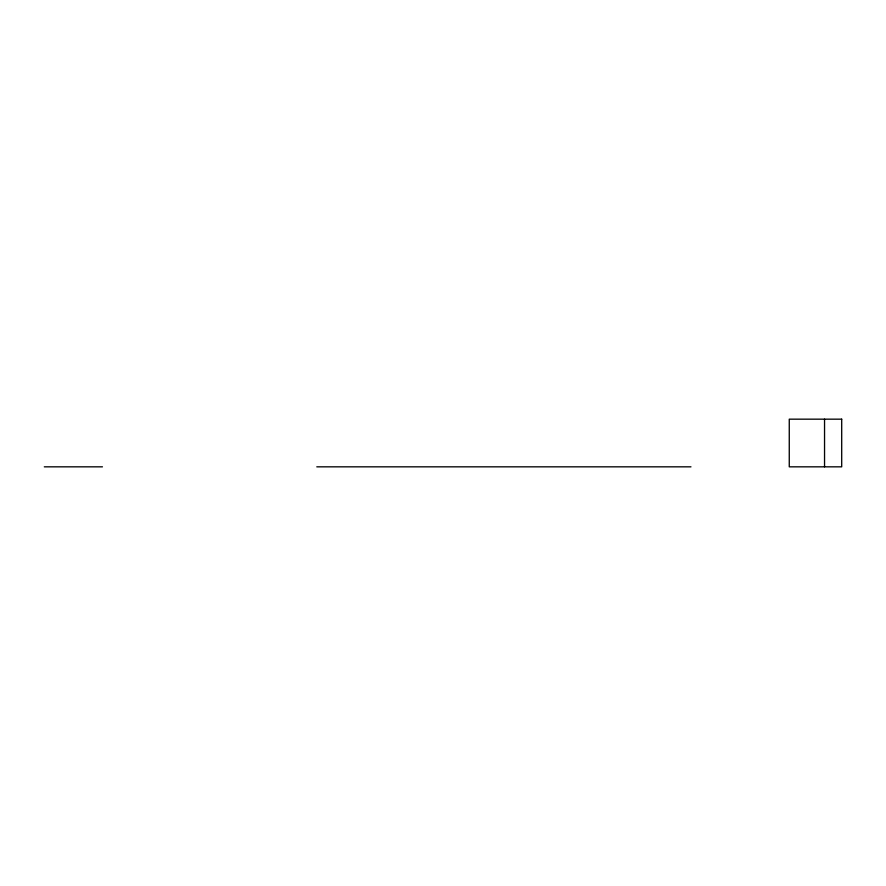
<?xml version="1.0" encoding="UTF-8"?>
<svg xmlns="http://www.w3.org/2000/svg" width="886" height="886" viewBox="0 0 886 886"><rect width="100%" height="100%" fill="white"/><g stroke="black" fill="none" stroke-linecap="round" stroke-linejoin="round"><path stroke-width="1.33" d="M44.3 466.833L102.455 466.833M316.789 466.833L690.969 466.833M824.545 419.167L824.545 466.833M841.7 419.167L789.26 419.167L789.26 466.833L841.7 466.833L841.7 419.167"/></g></svg>
